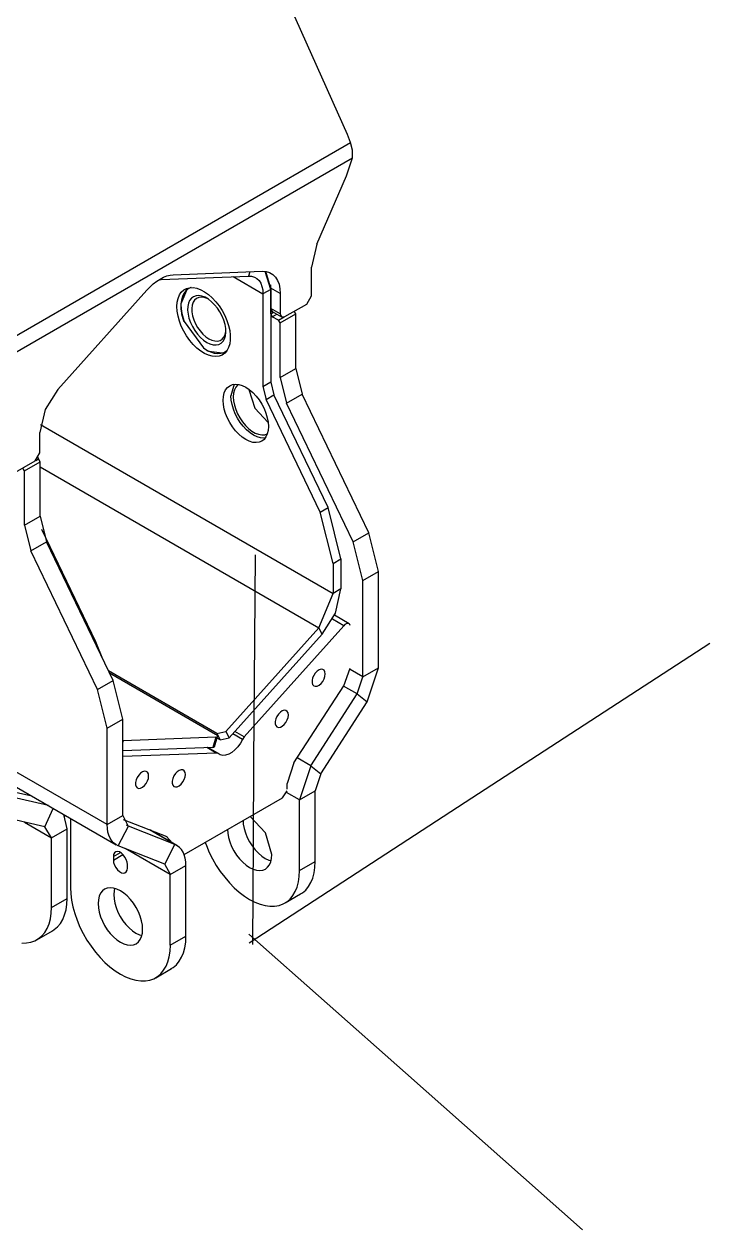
# Model space of a CAD drawing. Extents: x 0 to 258, y 0 to 184.
# Drawn here: x 213.73 to 229.27, y 53.06 to 80.35 of the extents above; entities that cross this region are included whole.
import ezdxf

# ---------------------------------------------------------------- set-up
doc = ezdxf.new("R2010")
doc.units = 0

msp = doc.modelspace()

# ---------------------------------------------------------------- linework, layer by layer
for p, q in [((221.059752, 77.846502), (217.413799, 85.967612)), ((221.128306, 77.670152), (221.059885, 77.846438)), ((210.960619, 71.800251), (221.128544, 77.670025)), ((221.171115, 77.493559), (221.128385, 77.670152)), ((211.209327, 71.574033), (221.168231, 77.323686)), ((221.033744, 76.916953), (221.168469, 77.323757)), ((221.168469, 77.323757), (221.171115, 77.493559)), ((220.361253, 75.370799), (221.033294, 76.917022)), ((220.361068, 75.370685), (220.241185, 74.84666)), ((220.242191, 74.196844), (220.242191, 74.84666)), ((216.658758, 74.470767), (216.734826, 74.529181)), ((216.734826, 74.529181), (216.811793, 74.578473)), ((216.786737, 74.564085), (216.839653, 74.569377)), ((216.811793, 74.578473), (216.888787, 74.61806)), ((216.839653, 74.569377), (218.816088, 74.646106)), ((216.847591, 74.598481), (216.839653, 74.569377)), ((216.888787, 74.61806), (216.964854, 74.647471)), ((216.964854, 74.647471), (217.039096, 74.666362)), ((217.039096, 74.666362), (217.110639, 74.674485)), ((217.109528, 74.674416), (219.125651, 74.752733)), ((218.466839, 74.632612), (219.141526, 74.242617)), ((218.81503, 74.646143), (218.885092, 74.641618)), ((218.845193, 74.741885), (218.816088, 74.646106)), ((218.885092, 74.641618), (218.948936, 74.622542)), ((218.948936, 74.622542), (219.005292, 74.589281)), ((219.005292, 74.589281), (219.053049, 74.542506)), ((219.053049, 74.542506), (219.091202, 74.483152)), ((219.125836, 74.752733), (219.213413, 74.747097)), ((219.318399, 74.34473), (219.192061, 74.750232)), ((219.321945, 74.370879), (219.209523, 74.747753)), ((219.213413, 74.747097), (219.293237, 74.723258)), ((219.293237, 74.723258), (219.363669, 74.681679)), ((219.363669, 74.681679), (219.423359, 74.623209)), ((219.423359, 74.623209), (219.471064, 74.54902)), ((219.471064, 74.54902), (219.50583, 74.460601)), ((214.498094, 72.080974), (216.514216, 74.3294)), ((216.512973, 74.329458), (216.584516, 74.403928)), ((216.584516, 74.403928), (216.658758, 74.470767)), ((217.249863, 74.217225), (217.293122, 74.281256)), ((217.433378, 74.37259), (217.285476, 74.013591)), ((217.293122, 74.281256), (217.34715, 74.330853)), ((217.350034, 74.252438), (217.316723, 74.181157)), ((217.34715, 74.330853), (217.410782, 74.364957)), ((217.394405, 74.310768), (217.350034, 74.252438)), ((217.448882, 74.354906), (217.394405, 74.310768)), ((217.410782, 74.364957), (217.48267, 74.382843)), ((217.512303, 74.383912), (217.448882, 74.354906)), ((217.48267, 74.382843), (217.561277, 74.384166)), ((217.517859, 74.385499), (217.512303, 74.383912)), ((217.561277, 74.384166), (217.644938, 74.36882)), ((217.644938, 74.36882), (217.731854, 74.337176)), ((217.731854, 74.337176), (217.820198, 74.289906)), ((217.820198, 74.289906), (217.908066, 74.228014)), ((217.908066, 74.228014), (217.993579, 74.152825)), ((219.091202, 74.483152), (219.119036, 74.412418)), ((219.119036, 74.412418), (219.135969, 74.331718)), ((219.135969, 74.331718), (219.14179, 74.242675)), ((219.318796, 74.344746), (219.141526, 74.242617)), ((219.141526, 74.242617), (219.141526, 72.146061)), ((219.318796, 73.787799), (219.318796, 74.450579)), ((219.318796, 74.344746), (219.318796, 72.24819)), ((219.533108, 74.248438), (219.321442, 74.370939)), ((219.321442, 74.370939), (219.321442, 73.911359)), ((219.50583, 74.460601), (219.526997, 74.359726)), ((219.526997, 74.359726), (219.53414, 74.248422)), ((219.533108, 74.248438), (219.533108, 73.788857)), ((217.198931, 73.848026), (217.192581, 73.953547)), ((217.192607, 73.95352), (217.198957, 74.05159)), ((217.198957, 74.05159), (217.218272, 74.14012)), ((217.218272, 74.14012), (217.249863, 74.217225)), ((217.278702, 74.003293), (217.278702, 73.993398)), ((217.278702, 73.993398), (217.284259, 73.894867)), ((217.295027, 74.098448), (217.285767, 74.006074)), ((217.285767, 74.006074), (217.288942, 73.905998)), ((217.316723, 74.181157), (217.295027, 74.098448)), ((217.438934, 73.956325), (217.435759, 73.873375)), ((217.454544, 74.030313), (217.438934, 73.956325)), ((217.481929, 74.093209), (217.454544, 74.030313)), ((217.520452, 74.143202), (217.481929, 74.093209)), ((217.569003, 74.17886), (217.520452, 74.143202)), ((217.539661, 73.9884), (217.5304, 73.914579)), ((217.561092, 74.052051), (217.539661, 73.9884)), ((217.593874, 74.103486), (217.561092, 74.052051)), ((217.626153, 74.199154), (217.569003, 74.17886)), ((217.637027, 74.141049), (217.593874, 74.103486)), ((217.690288, 74.203493), (217.626153, 74.199154)), ((217.68915, 74.163538), (217.637027, 74.141049)), ((217.748549, 74.170232), (217.68915, 74.163538)), ((217.759556, 74.191772), (217.690288, 74.203493)), ((217.813345, 74.160892), (217.748549, 74.170232)), ((217.831946, 74.164305), (217.759556, 74.191772)), ((217.881423, 74.135863), (217.813345, 74.160892)), ((217.90542, 74.121895), (217.831946, 74.164305)), ((217.893064, 74.130095), (217.881423, 74.135863)), ((217.97781, 74.065759), (217.90542, 74.121895)), ((218.047078, 73.99751), (217.97781, 74.065759)), ((217.993579, 74.152825), (218.074912, 74.065939)), ((218.111213, 73.919114), (218.047078, 73.99751)), ((218.074912, 74.065939), (218.150371, 73.969205)), ((218.150371, 73.969205), (218.218316, 73.864689)), ((219.638942, 73.727474), (220.136358, 74.013223)), ((220.135088, 74.013258), (220.241159, 74.196966)), ((217.218245, 73.737303), (217.198931, 73.848026)), ((217.249836, 73.623739), (217.218245, 73.737303)), ((217.284259, 73.894867), (217.297223, 73.815413)), ((217.288942, 73.905998), (217.304552, 73.800361)), ((217.296509, 73.815416), (217.300213, 73.791947)), ((217.300213, 73.791947), (217.327836, 73.686566)), ((217.304552, 73.800361), (217.332042, 73.691408)), ((217.327836, 73.686566), (217.351648, 73.620317)), ((217.332042, 73.691408), (217.356913, 73.617431)), ((217.435759, 73.873375), (217.445019, 73.783851)), ((217.445019, 73.783851), (217.466451, 73.690324)), ((217.466451, 73.690324), (217.499523, 73.595486)), ((217.5304, 73.914579), (217.533575, 73.832958)), ((217.533575, 73.832958), (217.548921, 73.746164)), ((217.548921, 73.746164), (217.57612, 73.656983)), ((218.168363, 73.832828), (218.111213, 73.919114)), ((218.216887, 73.741131), (218.168363, 73.832828)), ((218.255411, 73.646662), (218.216887, 73.741131)), ((218.218316, 73.864689), (218.277292, 73.754617)), ((218.277292, 73.754617), (218.326054, 73.641333)), ((219.318373, 73.787687), (219.353721, 73.72645)), ((219.318796, 73.787799), (219.382296, 73.825105)), ((219.533108, 73.788857), (219.321442, 73.911359)), ((219.321918, 73.911234), (219.35298, 73.842562)), ((219.353192, 73.842567), (219.564858, 73.720065)), ((219.353192, 73.726415), (219.453734, 73.784359)), ((219.496067, 73.644924), (219.353192, 73.726415)), ((219.496067, 73.644924), (219.625712, 73.720859)), ((219.530463, 73.58354), (219.885004, 73.787534)), ((219.534061, 73.788762), (219.565959, 73.721563)), ((219.565959, 73.721563), (219.640106, 73.727513)), ((219.884051, 73.787664), (219.849523, 73.848409)), ((219.885004, 72.557223), (219.885004, 73.787534)), ((217.293096, 73.509754), (217.249836, 73.623739)), ((217.347097, 73.397777), (217.293096, 73.509754)), ((217.356834, 73.617317), (217.792364, 73.021048)), ((217.499523, 73.595486), (217.543206, 73.502067)), ((217.543206, 73.502067), (217.596229, 73.412755)), ((217.57612, 73.656983), (217.614247, 73.568287)), ((217.596229, 73.412755), (217.657109, 73.330115)), ((217.614247, 73.568287), (217.662057, 73.48292)), ((217.662057, 73.48292), (217.718043, 73.403629)), ((218.282795, 73.55214), (218.255411, 73.646662)), ((218.298141, 73.460284), (218.282795, 73.55214)), ((218.301316, 73.373734), (218.298141, 73.460284)), ((218.298326, 73.391302), (218.301236, 73.423118)), ((218.326054, 73.641333), (218.363572, 73.527256)), ((218.363572, 73.527256), (218.388972, 73.414811)), ((218.388972, 73.414811), (218.401937, 73.3064)), ((219.530489, 73.583562), (219.495141, 73.644802)), ((219.530463, 72.352965), (219.530463, 73.58354)), ((217.410729, 73.290195), (217.347097, 73.397777)), ((217.482617, 73.189301), (217.410729, 73.290195)), ((217.561224, 73.097245), (217.482617, 73.189301)), ((217.657109, 73.330115), (217.724049, 73.256529)), ((217.718043, 73.403629), (217.780378, 73.332962)), ((217.724049, 73.256529), (217.795116, 73.194111)), ((217.780378, 73.332962), (217.847106, 73.273193)), ((217.795116, 73.194111), (217.868326, 73.144658)), ((217.847106, 73.273193), (217.916004, 73.226237)), ((217.868749, 73.144661), (217.941933, 73.109596)), ((217.915845, 73.226258), (217.984769, 73.19363)), ((217.984769, 73.19363), (218.051497, 73.176379)), ((218.051497, 73.176379), (218.113832, 73.175056)), ((218.113832, 73.175056), (218.169818, 73.189688)), ((218.169818, 73.189688), (218.217655, 73.219837)), ((218.193869, 73.126664), (218.237551, 73.169645)), ((218.217655, 73.219837), (218.255781, 73.264514)), ((218.237551, 73.169645), (218.270624, 73.226293)), ((218.255781, 73.264514), (218.28298, 73.322289)), ((218.270624, 73.226293), (218.292055, 73.294981)), ((218.28298, 73.322289), (218.298326, 73.391302)), ((218.292055, 73.294981), (218.301316, 73.373734)), ((218.40191, 73.204332), (218.388946, 73.110781)), ((218.401937, 73.3064), (218.40191, 73.204332)), ((217.644885, 73.015991), (217.561224, 73.097245)), ((217.731801, 72.947266), (217.644885, 73.015991)), ((217.820145, 72.89254), (217.731801, 72.947266)), ((217.792152, 73.021037), (217.868881, 72.971031)), ((217.907987, 72.852977), (217.820145, 72.89254)), ((217.868723, 72.971153), (217.95368, 72.92929)), ((217.874173, 72.959654), (217.900631, 72.945631)), ((217.912987, 72.946282), (218.281287, 72.903769)), ((217.941933, 73.109596), (218.013026, 73.089937)), ((217.95368, 72.92929), (218.036812, 72.902681)), ((218.013026, 73.089937), (218.079966, 73.086233)), ((218.036812, 72.902681), (218.116346, 72.891886)), ((218.079966, 73.086233), (218.14082, 73.098589)), ((218.116346, 72.891886), (218.190614, 72.897151)), ((218.14082, 73.098589), (218.193869, 73.126664)), ((218.190614, 72.897151), (218.25803, 72.918344)), ((218.277265, 72.900019), (218.218263, 72.858057)), ((218.25803, 72.918344), (218.317138, 72.955013)), ((218.326028, 72.956987), (218.277265, 72.900019)), ((218.317138, 72.955013), (218.334865, 72.970518)), ((218.363546, 73.027742), (218.326028, 72.956987)), ((218.388946, 73.110781), (218.363546, 73.027742)), ((217.993526, 72.829429), (217.907987, 72.852977)), ((218.074859, 72.822391), (217.993526, 72.829429)), ((218.150318, 72.831995), (218.074859, 72.822391)), ((218.218263, 72.858057), (218.150318, 72.831995)), ((219.530436, 72.353071), (219.676539, 71.771642)), ((219.530463, 72.352965), (219.885004, 72.557223)), ((219.883998, 72.557173), (220.030101, 71.975744)), ((214.497671, 72.080942), (214.207878, 71.628927)), ((218.265068, 72.001588), (218.295865, 72.069634)), ((218.295865, 72.069634), (218.337908, 72.124572)), ((218.337908, 72.124572), (218.390163, 72.165042)), ((218.390163, 72.165042), (218.451334, 72.190045)), ((218.489434, 72.197126), (218.4167, 71.935194)), ((218.451334, 72.190045), (218.519914, 72.198988)), ((218.494673, 72.067623), (218.476152, 71.993407)), ((218.525179, 72.130292), (218.494673, 72.067623)), ((218.519914, 72.198988), (218.594236, 72.191633)), ((218.566693, 72.179703), (218.525179, 72.130292)), ((218.583626, 72.19362), (218.566693, 72.179703)), ((218.594236, 72.191633), (218.672473, 72.168164)), ((218.672473, 72.168164), (218.752668, 72.129152)), ((218.752668, 72.129152), (218.832863, 72.075563)), ((218.824079, 72.08209), (218.956471, 71.657386)), ((218.832863, 72.075563), (218.911074, 72.008716)), ((219.141526, 72.146061), (219.318796, 72.24819)), ((219.141526, 72.146077), (219.214577, 71.855364)), ((219.318293, 72.248129), (219.391345, 71.957416)), ((218.239933, 71.833141), (218.246283, 71.922105)), ((218.246309, 71.736894), (218.239959, 71.833141)), ((218.246283, 71.922105), (218.265068, 72.001588)), ((218.422998, 71.838941), (218.416648, 71.935191)), ((218.441783, 71.737772), (218.422998, 71.838941)), ((218.476152, 71.993407), (218.469802, 71.909669)), ((218.469802, 71.909669), (218.476152, 71.818695)), ((218.476152, 71.818695), (218.494938, 71.722961)), ((218.911074, 72.008716), (218.985395, 71.930259)), ((218.985395, 71.930259), (219.053975, 71.842121)), ((219.053975, 71.842121), (219.115147, 71.746477)), ((219.215609, 71.855284), (219.390234, 71.957413)), ((220.440628, 69.303117), (219.215609, 71.855284)), ((220.617899, 69.405246), (219.390234, 71.957413)), ((219.675983, 71.771676), (220.030524, 71.97567)), ((221.184106, 68.630547), (219.675983, 71.771676)), ((221.538648, 68.83454), (220.030524, 71.97567)), ((214.207878, 71.628927), (214.089366, 71.105236)), ((218.265094, 71.635725), (218.246309, 71.736894)), ((218.295865, 71.532131), (218.265094, 71.635725)), ((218.337908, 71.42866), (218.295865, 71.532131)), ((218.47258, 71.63418), (218.441783, 71.737772)), ((218.514596, 71.53071), (218.47258, 71.63418)), ((218.494938, 71.722961), (218.525418, 71.625084)), ((218.566851, 71.429912), (218.514596, 71.53071)), ((218.525418, 71.625084), (218.566931, 71.527731)), ((218.566931, 71.527731), (218.618339, 71.433558)), ((218.956471, 71.657386), (219.259609, 71.331796)), ((219.115147, 71.746477), (219.167402, 71.645679)), ((219.167402, 71.645679), (219.209418, 71.542209)), ((219.209418, 71.542209), (219.240215, 71.438614)), ((214.106511, 71.28987), (220.731669, 67.464)), ((218.390136, 71.327862), (218.337908, 71.42866)), ((218.451308, 71.232218), (218.390136, 71.327862)), ((218.519888, 71.14408), (218.451308, 71.232218)), ((218.627996, 71.334265), (218.566851, 71.429912)), ((218.618339, 71.433558), (218.678241, 71.345134)), ((218.696603, 71.24613), (218.627996, 71.334265)), ((218.678241, 71.345134), (218.744995, 71.26487)), ((218.770924, 71.167673), (218.696603, 71.24613)), ((218.744995, 71.26487), (218.816803, 71.194957)), ((219.240215, 71.438614), (219.259, 71.337445)), ((219.259, 71.337445), (219.26535, 71.241198)), ((219.26535, 71.241198), (219.259, 71.152237)), ((214.090636, 70.645611), (214.090636, 71.105192)), ((218.594209, 71.065623), (218.519888, 71.14408)), ((218.672446, 70.998779), (218.594209, 71.065623)), ((218.752641, 70.945188), (218.672446, 70.998779)), ((218.849135, 71.100826), (218.770924, 71.167673)), ((218.816803, 71.194957), (218.89168, 71.137299)), ((218.92933, 71.047237), (218.849135, 71.100826)), ((218.89168, 71.137299), (218.967589, 71.093473)), ((219.009525, 71.008224), (218.92933, 71.047237)), ((218.967589, 71.093473), (219.042466, 71.064671)), ((219.087762, 70.984756), (219.009525, 71.008224)), ((219.042466, 71.064671), (219.114247, 71.05168)), ((219.162084, 70.977401), (219.087762, 70.984756)), ((219.114247, 71.05168), (219.181028, 71.054855)), ((219.167375, 70.94977), (219.115147, 70.909297)), ((219.192511, 70.979253), (219.162084, 70.977401)), ((219.209418, 71.004706), (219.167375, 70.94977)), ((219.181028, 71.054855), (219.240876, 71.07409)), ((219.240215, 71.072754), (219.209418, 71.004706)), ((219.259, 71.152237), (219.240215, 71.072754)), ((218.832837, 70.906175), (218.752641, 70.945188)), ((218.911047, 70.882706), (218.832837, 70.906175)), ((218.985369, 70.875351), (218.911047, 70.882706)), ((219.053975, 70.884294), (218.985369, 70.875351)), ((219.115147, 70.909297), (219.053975, 70.884294)), ((213.487387, 70.176241), (213.982157, 70.46199)), ((213.738741, 70.24027), (214.093282, 70.444528)), ((213.983268, 70.461884), (214.08934, 70.645595)), ((213.995386, 70.470457), (214.05624, 70.505646)), ((214.05624, 70.505646), (214.040365, 70.515171)), ((214.05624, 70.505646), (214.05624, 70.539778)), ((214.092885, 70.444491), (214.057537, 70.505731)), ((214.093282, 69.213952), (214.093282, 70.444528)), ((213.739323, 70.240391), (213.704821, 70.301134)), ((213.738741, 69.009959), (213.738741, 70.24027)), ((214.093282, 70.328111), (220.406232, 66.68348)), ((220.440628, 69.303117), (220.617899, 69.405246)), ((220.909152, 68.242406), (220.616946, 69.405262)), ((213.738741, 69.009959), (214.093282, 69.213952)), ((214.092832, 69.214), (214.238935, 68.632571)), ((220.732384, 68.140356), (220.440178, 69.303212)), ((213.73927, 69.009898), (213.885373, 68.428471)), ((215.355343, 66.368362), (214.135615, 68.909946)), ((221.184106, 68.630547), (221.538648, 68.83454)), ((221.757669, 67.962509), (221.538515, 68.834649)), ((213.884261, 68.428405), (214.238803, 68.632663)), ((215.746926, 65.491534), (214.238803, 68.632663)), ((221.404107, 67.758407), (221.184979, 68.630547)), ((215.39503, 65.287276), (213.884261, 68.428405)), ((220.731669, 68.140274), (220.90894, 68.242403)), ((220.90894, 68.242403), (220.90894, 67.566129)), ((220.731669, 68.140274), (220.731669, 67.464)), ((221.40371, 67.758481), (221.758251, 67.962475)), ((221.758251, 65.778342), (221.758251, 67.962475)), ((221.40371, 65.574084), (221.40371, 67.758481)), ((220.405703, 66.683462), (220.732357, 67.464027)), ((220.90894, 67.566129), (220.731669, 67.464)), ((220.784683, 67.016199), (220.909125, 67.566076)), ((220.480395, 66.541585), (220.784683, 67.016199)), ((220.975086, 66.732957), (220.71844, 66.880859)), ((221.094148, 66.777672), (220.763419, 66.96923)), ((220.406232, 66.68348), (218.302797, 64.336629)), ((220.975086, 66.732957), (218.718193, 64.216509)), ((220.480316, 66.541664), (220.406232, 66.68348)), ((220.998951, 66.756905), (220.973816, 66.732934)), ((221.025436, 66.77405), (220.998951, 66.756905)), ((221.05163, 66.783284), (221.025436, 66.77405)), ((221.075707, 66.784078), (221.05163, 66.783284)), ((221.09608, 66.776299), (221.075707, 66.784078)), ((221.11169, 66.760477), (221.09608, 66.776299)), ((221.121215, 66.73849), (221.11169, 66.760477)), ((215.355343, 66.368362), (215.33153, 66.354868)), ((215.514251, 65.976872), (215.35611, 66.368243)), ((220.480316, 66.541664), (218.376881, 64.194813)), ((220.973154, 65.372488), (221.121188, 65.769994)), ((221.40371, 65.574084), (221.758251, 65.778342)), ((221.504966, 65.007014), (221.757564, 65.778318)), ((218.099069, 64.290592), (215.643738, 65.709286)), ((218.067319, 64.272336), (215.667551, 65.658486)), ((220.253859, 65.494738), (220.253832, 65.443017)), ((220.267088, 65.551782), (220.253859, 65.494738)), ((220.292223, 65.60908), (220.267088, 65.551782)), ((220.327254, 65.661544), (220.292223, 65.60908)), ((220.368953, 65.70451), (220.327254, 65.661544)), ((220.413614, 65.734159), (220.368953, 65.70451)), ((220.45727, 65.747865), (220.413614, 65.734159)), ((220.496058, 65.744399), (220.45727, 65.747865)), ((220.496032, 65.473074), (220.526485, 65.528576)), ((220.526538, 65.724079), (220.496058, 65.744399)), ((220.526485, 65.528576), (220.5458, 65.586392)), ((220.545853, 65.688699), (220.526538, 65.724079)), ((220.5458, 65.586392), (220.552414, 65.641391)), ((220.552467, 65.64141), (220.545853, 65.688699)), ((221.40371, 65.574084), (221.117961, 65.739713)), ((221.277716, 65.188563), (221.404028, 65.574216)), ((215.612941, 64.415234), (215.393787, 65.287376)), ((215.39503, 65.287276), (215.746926, 65.491534)), ((215.966503, 64.619336), (215.747349, 65.491478)), ((219.845316, 63.627018), (220.97244, 65.372472)), ((220.253832, 65.443017), (220.267062, 65.401216)), ((220.267062, 65.401216), (220.292197, 65.373048)), ((220.292197, 65.373048), (220.327201, 65.36101)), ((220.327201, 65.36101), (220.3689, 65.366196)), ((220.3689, 65.366196), (220.413561, 65.388103)), ((220.413561, 65.388103), (220.457244, 65.424822)), ((220.457244, 65.424822), (220.496032, 65.473074)), ((221.27671, 65.188586), (220.969794, 65.366651)), ((220.226316, 63.560872), (221.27671, 65.188586)), ((220.451211, 63.379368), (221.504252, 65.007083)), ((221.27671, 65.188586), (221.504252, 65.007083)), ((219.459131, 64.679534), (219.433996, 64.622236)), ((219.494135, 64.731998), (219.459131, 64.679534)), ((219.535834, 64.774964), (219.494135, 64.731998)), ((219.580495, 64.804613), (219.535834, 64.774964)), ((219.624178, 64.818318), (219.580495, 64.804613)), ((219.662966, 64.814852), (219.624178, 64.818318)), ((219.693419, 64.794532), (219.662966, 64.814852)), ((219.712734, 64.759155), (219.693419, 64.794532)), ((219.719348, 64.711863), (219.712734, 64.759155)), ((219.71276, 64.656846), (219.719375, 64.711842)), ((215.611988, 64.41521), (215.96653, 64.619204)), ((215.611988, 62.231078), (215.611988, 64.41521)), ((215.96653, 62.435071), (215.96653, 64.619204)), ((219.433996, 64.622236), (219.420766, 64.565192)), ((219.420766, 64.565192), (219.420766, 64.513471)), ((219.420766, 64.513471), (219.433996, 64.47167)), ((219.433996, 64.47167), (219.459131, 64.443502)), ((219.459131, 64.443502), (219.494162, 64.431464)), ((219.494162, 64.431464), (219.53586, 64.43665)), ((219.53586, 64.43665), (219.580522, 64.458557)), ((219.580522, 64.458557), (219.624178, 64.495276)), ((219.624178, 64.495276), (219.662966, 64.543528)), ((219.662966, 64.543528), (219.693446, 64.599029)), ((219.693446, 64.599029), (219.71276, 64.656846)), ((215.974467, 64.125492), (215.96653, 64.130519)), ((218.077902, 64.207248), (215.974467, 64.125492)), ((218.077902, 64.207248), (218.003819, 63.979178)), ((218.04086, 63.99373), (218.114944, 64.2218)), ((218.0883, 64.260128), (218.069515, 64.27214)), ((218.078246, 64.207264), (218.094915, 64.209116)), ((218.102587, 64.248433), (218.0883, 64.260128)), ((218.094915, 64.209116), (218.106821, 64.213296)), ((218.099069, 64.290592), (218.175798, 64.148775)), ((218.100021, 64.290547), (218.302215, 64.336566)), ((218.112112, 64.237506), (218.102587, 64.248433)), ((218.175798, 64.148775), (218.10436, 64.189521)), ((218.106821, 64.213296), (218.1137, 64.219594)), ((218.116346, 64.227769), (218.112112, 64.237506)), ((218.1137, 64.219594), (218.116346, 64.227769)), ((218.174739, 64.148672), (218.376934, 64.194691)), ((218.302797, 64.336629), (218.376881, 64.194813)), ((218.681151, 64.159094), (218.458901, 64.286623)), ((218.718193, 64.216509), (218.506526, 64.33901)), ((218.679961, 64.159195), (218.630748, 64.071964)), ((218.718431, 64.216553), (218.679961, 64.159195)), ((215.974467, 64.125492), (215.96653, 64.125492)), ((215.974467, 64.125492), (215.96653, 64.100092)), ((218.003819, 63.979178), (215.96653, 63.900067)), ((218.085839, 63.851649), (217.874173, 63.97415)), ((218.117589, 63.844769), (217.890048, 63.97468)), ((218.003528, 63.979133), (218.020196, 63.980985)), ((218.020196, 63.980985), (218.032103, 63.985165)), ((218.032103, 63.985165), (218.038982, 63.991462)), ((218.038982, 63.991462), (218.038982, 63.993579)), ((218.437761, 63.865992), (218.366932, 63.825103)), ((218.507188, 63.922361), (218.437761, 63.865992)), ((218.572381, 63.991949), (218.507188, 63.922361)), ((218.630748, 64.071964), (218.572381, 63.991949)), ((218.085839, 63.851649), (215.96653, 63.769363)), ((218.12476, 63.838679), (218.086289, 63.851643)), ((218.173972, 63.808275), (218.12476, 63.838689)), ((218.232339, 63.795655), (218.173972, 63.808275)), ((218.297532, 63.801343), (218.232339, 63.795655)), ((218.366932, 63.825103), (218.297532, 63.801343)), ((219.844337, 63.627134), (219.692758, 63.164352)), ((220.226316, 63.560872), (219.916754, 63.738936)), ((215.611988, 62.231078), (213.349804, 63.537324)), ((216.32758, 63.352582), (216.292549, 63.30012)), ((216.369278, 63.395547), (216.32758, 63.352582)), ((216.413939, 63.425196), (216.369278, 63.395547)), ((216.457596, 63.438902), (216.413939, 63.425196)), ((216.496383, 63.435436), (216.457596, 63.438902)), ((216.526863, 63.415116), (216.496383, 63.435436)), ((216.546178, 63.379736), (216.526863, 63.415116)), ((216.546152, 63.277406), (216.552766, 63.332402)), ((216.552793, 63.332447), (216.546178, 63.379736)), ((217.125641, 63.332463), (217.100506, 63.275165)), ((217.160672, 63.384927), (217.125641, 63.332463)), ((217.20237, 63.427892), (217.160672, 63.384927)), ((217.247032, 63.457542), (217.20237, 63.427892)), ((217.290688, 63.471247), (217.247032, 63.457542)), ((217.329476, 63.467781), (217.290688, 63.471247)), ((217.359956, 63.447461), (217.329476, 63.467781)), ((217.359929, 63.251958), (217.379244, 63.309775)), ((217.37927, 63.412084), (217.359956, 63.447461)), ((217.379244, 63.309775), (217.385859, 63.364771)), ((217.385885, 63.364792), (217.37927, 63.412084)), ((220.224993, 63.560893), (219.972369, 62.789589)), ((220.226316, 63.560872), (220.451211, 63.379368)), ((220.452243, 63.379344), (220.325931, 62.993691)), ((212.966158, 63.096), (213.905428, 62.879306)), ((213.556178, 63.079595), (215.821009, 61.773349)), ((216.267413, 63.242819), (216.254184, 63.185775)), ((216.254184, 63.185775), (216.254184, 63.134054)), ((216.254184, 63.134054), (216.267413, 63.092253)), ((216.292549, 63.30012), (216.267413, 63.242819)), ((216.267413, 63.092253), (216.292549, 63.064086)), ((216.292549, 63.064086), (216.327553, 63.052047)), ((216.327553, 63.052047), (216.369251, 63.057206)), ((216.369251, 63.057206), (216.413913, 63.079114)), ((216.413913, 63.079114), (216.457596, 63.115833)), ((216.457596, 63.115833), (216.496383, 63.164085)), ((216.496383, 63.164085), (216.526837, 63.219586)), ((216.526837, 63.219586), (216.546152, 63.277406)), ((217.100506, 63.275165), (217.087277, 63.21812)), ((217.087277, 63.21812), (217.087277, 63.1664)), ((217.087277, 63.1664), (217.100506, 63.124598)), ((217.100506, 63.124598), (217.125641, 63.096431)), ((217.125641, 63.096431), (217.160646, 63.084392)), ((217.160646, 63.084392), (217.202344, 63.089552)), ((217.202344, 63.089552), (217.247005, 63.111486)), ((217.247005, 63.111486), (217.290688, 63.148204)), ((217.290688, 63.148204), (217.329476, 63.196456)), ((217.329476, 63.196456), (217.359929, 63.251958)), ((219.691858, 63.0325), (219.691858, 63.164262)), ((214.283782, 62.660231), (213.109033, 62.931693)), ((217.35559, 61.553745), (219.586025, 62.840941)), ((219.586686, 62.840986), (219.690641, 62.999194)), ((219.972316, 62.789612), (219.678629, 62.958416)), ((219.972316, 62.789612), (220.326857, 62.993606)), ((219.972316, 61.189944), (219.972316, 62.789612)), ((220.326857, 61.393937), (220.326857, 62.993606)), ((214.201761, 62.180807), (214.389615, 62.599113)), ((214.201761, 62.180807), (212.90795, 62.480315)), ((213.738741, 62.287963), (214.352573, 61.933422)), ((214.705844, 62.137601), (214.631311, 62.45949)), ((214.648906, 62.425546), (214.670073, 62.437452)), ((214.781198, 62.37263), (214.781198, 60.806034)), ((215.611988, 62.231078), (215.96653, 62.435071)), ((215.61728, 62.144578), (215.613047, 62.231043)), ((215.966397, 62.435145), (216.092683, 62.195309)), ((215.974467, 62.347759), (216.961362, 61.962261)), ((216.093529, 62.195359), (216.04855, 62.220494)), ((218.690835, 62.323819), (218.69692, 62.243458)), ((218.69692, 62.243458), (218.715441, 62.144035)), ((219.203492, 62.04424), (218.853236, 62.41758)), ((214.352282, 61.933499), (214.201523, 62.180892)), ((214.352573, 61.933422), (214.707114, 62.13768)), ((214.704469, 60.561559), (214.707114, 62.13768)), ((215.629715, 62.063994), (215.61728, 62.144578)), ((215.650353, 61.990246), (215.629715, 62.063994)), ((215.679087, 61.924214), (215.650353, 61.990246)), ((215.865988, 61.751389), (216.093529, 62.195359)), ((217.14657, 61.783139), (216.093529, 62.195359)), ((217.14657, 61.783139), (216.569779, 62.114926)), ((217.191549, 61.761178), (216.593591, 62.105665)), ((216.659737, 62.080265), (216.665029, 62.06492)), ((217.088917, 61.819969), (216.960277, 61.962214)), ((218.337273, 62.119717), (218.343358, 62.039356)), ((218.343358, 62.039356), (218.361879, 61.939933)), ((218.715441, 62.144035), (218.745683, 62.042226)), ((218.745683, 62.042226), (218.786984, 61.940539)), ((219.344752, 61.552195), (219.203492, 62.04424)), ((214.352573, 60.357565), (214.352573, 61.933422)), ((215.715414, 61.866681), (215.679087, 61.924214)), ((215.758938, 61.818331), (215.715414, 61.866681)), ((215.809129, 61.779741), (215.758938, 61.818331)), ((215.865406, 61.75137), (215.809129, 61.779741)), ((216.919028, 61.339168), (215.865988, 61.751389)), ((217.043382, 61.099192), (216.019446, 61.691328)), ((216.919028, 61.339168), (217.14657, 61.783139)), ((217.201524, 61.754656), (217.145247, 61.78303)), ((217.251715, 61.716067), (217.201524, 61.754656)), ((217.295239, 61.667717), (217.251715, 61.716067)), ((217.833851, 61.829105), (217.861103, 61.755537)), ((217.861103, 61.755537), (217.925608, 61.603614)), ((218.361879, 61.939933), (218.392121, 61.838124)), ((218.392121, 61.838124), (218.433449, 61.736437)), ((218.433449, 61.736437), (218.484778, 61.637377)), ((218.786984, 61.940539), (218.83834, 61.841479)), ((218.83834, 61.841479), (218.898453, 61.747483)), ((218.898453, 61.747483), (218.965842, 61.660867)), ((215.753831, 61.428542), (215.760181, 61.373064)), ((215.760419, 61.55824), (215.754069, 61.510203)), ((215.754863, 61.510089), (215.913613, 61.602164)), ((215.754863, 61.428597), (215.971821, 61.554539)), ((215.754863, 61.510089), (215.754863, 61.428597)), ((215.779205, 61.594946), (215.760419, 61.55824)), ((215.808865, 61.61733), (215.779205, 61.594946)), ((215.846965, 61.6236), (215.808865, 61.61733)), ((215.890409, 61.613255), (215.846965, 61.6236)), ((215.935679, 61.587114), (215.890409, 61.613255)), ((215.97915, 61.547297), (215.935679, 61.587114)), ((216.017224, 61.497032), (215.97915, 61.547297)), ((216.046883, 61.44039), (216.017224, 61.497032)), ((216.065669, 61.381965), (216.046883, 61.44039)), ((217.331593, 61.610186), (217.295239, 61.667717)), ((217.3603, 61.544154), (217.331593, 61.610186)), ((217.381202, 61.470407), (217.3603, 61.544154)), ((217.393637, 61.38982), (217.381202, 61.470407)), ((217.925608, 61.603614), (218.000141, 61.454315)), ((218.000141, 61.454315), (218.083855, 61.309276)), ((218.484778, 61.637377), (218.544891, 61.543381)), ((218.544891, 61.543381), (218.612307, 61.456765)), ((218.612307, 61.456765), (218.685332, 61.37966)), ((218.965842, 61.660867), (219.038894, 61.583762)), ((219.038894, 61.583762), (219.115755, 61.518069)), ((219.115755, 61.518069), (219.194574, 61.465404)), ((219.194574, 61.465404), (219.273394, 61.427063)), ((219.273394, 61.427063), (219.327104, 61.409389)), ((219.320198, 61.386669), (219.338719, 61.464782)), ((219.338719, 61.464782), (219.345069, 61.552208)), ((215.760181, 61.373064), (215.778967, 61.314636)), ((215.778967, 61.314636), (215.808626, 61.257997)), ((215.808626, 61.257997), (215.846726, 61.207731)), ((215.846726, 61.207731), (215.890171, 61.167914)), ((215.890171, 61.167914), (215.935468, 61.141774)), ((215.935468, 61.141774), (215.978912, 61.131428)), ((215.978912, 61.131428), (216.017012, 61.137699)), ((216.017012, 61.137699), (216.046672, 61.160109)), ((216.046672, 61.160109), (216.065457, 61.196812)), ((216.065457, 61.196812), (216.071807, 61.24485)), ((216.072019, 61.326484), (216.065669, 61.381965)), ((216.072363, 61.244712), (216.072363, 61.326468)), ((217.044308, 61.099255), (216.918049, 61.339092)), ((217.043382, 61.099192), (217.397924, 61.30345)), ((217.397871, 61.303354), (217.393637, 61.38982)), ((217.397924, 59.703516), (217.397924, 61.30345)), ((218.083855, 61.309276), (218.175877, 61.170084)), ((218.175877, 61.170084), (218.275201, 61.038266)), ((218.685332, 61.37966), (218.762193, 61.313967)), ((218.762193, 61.313967), (218.841012, 61.261302)), ((218.841012, 61.261302), (218.919831, 61.222961)), ((218.919831, 61.222961), (218.996719, 61.199889)), ((218.996719, 61.199889), (219.069744, 61.192666)), ((219.069744, 61.192666), (219.13716, 61.20145)), ((219.13716, 61.20145), (219.197273, 61.22603)), ((219.197273, 61.22603), (219.248629, 61.265805)), ((219.248629, 61.265805), (219.28993, 61.319796)), ((219.28993, 61.319796), (219.320198, 61.386669)), ((219.966098, 61.056811), (219.972448, 61.18979)), ((219.972316, 61.189944), (220.326857, 61.393937)), ((220.270475, 61.022243), (220.301113, 61.136633)), ((220.301113, 61.136633), (220.319634, 61.261003)), ((220.319634, 61.261003), (220.32572, 61.393982)), ((217.043382, 59.499523), (217.043382, 61.099192)), ((218.275201, 61.038266), (218.380717, 60.915264)), ((218.380717, 60.915264), (218.49126, 60.80243)), ((219.916912, 60.818051), (219.947578, 60.932443)), ((219.947578, 60.932443), (219.966098, 61.056811)), ((220.174246, 60.82828), (220.228036, 60.919082)), ((220.228036, 60.919082), (220.270475, 61.022243)), ((214.781515, 60.805928), (214.787601, 60.665791)), ((214.787601, 60.665791), (214.806121, 60.520033)), ((215.433792, 60.609139), (215.415271, 60.531023)), ((215.464034, 60.676012), (215.433792, 60.609139)), ((215.505361, 60.73), (215.464034, 60.676012)), ((215.55669, 60.769775), (215.505361, 60.73)), ((215.616804, 60.794355), (215.55669, 60.769775)), ((215.684219, 60.803139), (215.616804, 60.794355)), ((215.757271, 60.795916), (215.684219, 60.803139)), ((215.834132, 60.772844), (215.757271, 60.795916)), ((215.768727, 60.735141), (215.762377, 60.647712)), ((215.762377, 60.647712), (215.768463, 60.553121)), ((215.780369, 60.790532), (215.768727, 60.735141)), ((215.912952, 60.734506), (215.834132, 60.772844)), ((215.991771, 60.681841), (215.912952, 60.734506)), ((216.068632, 60.616145), (215.991771, 60.681841)), ((216.141684, 60.539043), (216.068632, 60.616145)), ((218.49126, 60.80243), (218.605666, 60.700997)), ((218.605666, 60.700997), (218.722611, 60.612076)), ((218.722611, 60.612076), (218.84088, 60.536641)), ((219.641587, 60.457313), (219.993483, 60.661571)), ((219.756205, 60.546639), (219.82071, 60.624088)), ((219.82071, 60.624088), (219.874473, 60.71489)), ((219.874473, 60.71489), (219.916912, 60.818051)), ((219.994435, 60.661497), (220.035234, 60.687585)), ((220.035234, 60.687585), (220.109767, 60.750831)), ((220.109767, 60.750831), (220.174246, 60.82828)), ((214.345879, 60.224462), (214.351965, 60.357444)), ((214.352573, 60.357565), (214.704469, 60.561559)), ((214.681027, 60.304286), (214.699547, 60.428654)), ((214.699547, 60.428654), (214.705633, 60.561633)), ((214.806121, 60.520033), (214.83676, 60.37025)), ((214.83676, 60.37025), (214.879199, 60.218085)), ((215.415271, 60.531023), (215.408921, 60.443597)), ((215.408921, 60.443597), (215.415271, 60.349006)), ((215.415271, 60.349006), (215.433792, 60.249584)), ((215.768463, 60.553121), (215.786984, 60.453699)), ((215.786984, 60.453699), (215.817225, 60.35189)), ((215.817225, 60.35189), (215.858527, 60.250203)), ((216.209073, 60.452426), (216.141684, 60.539043)), ((216.269186, 60.358431), (216.209073, 60.452426)), ((216.320542, 60.259368), (216.269186, 60.358431)), ((218.84088, 60.536641), (218.959148, 60.475519)), ((218.959148, 60.475519), (219.076121, 60.429384)), ((219.076121, 60.429384), (219.1905, 60.398735)), ((219.1905, 60.398735), (219.301043, 60.383918)), ((219.301043, 60.383918), (219.406585, 60.384976)), ((219.406585, 60.384976), (219.505883, 60.402121)), ((219.505883, 60.402121), (219.597931, 60.435046)), ((219.597931, 60.435046), (219.681672, 60.483393)), ((219.681672, 60.483393), (219.756205, 60.546639)), ((214.29672, 59.985702), (214.327359, 60.100094)), ((214.327359, 60.100094), (214.345879, 60.224462)), ((214.554159, 59.995931), (214.607922, 60.086733)), ((214.607922, 60.086733), (214.650361, 60.189894)), ((214.650361, 60.189894), (214.681027, 60.304286)), ((214.879199, 60.218085), (214.932936, 60.065201)), ((214.932936, 60.065201), (214.997441, 59.91328)), ((215.433792, 60.249584), (215.464034, 60.147775)), ((215.464034, 60.147775), (215.505335, 60.04609)), ((215.505335, 60.04609), (215.55669, 59.947028)), ((215.858527, 60.250203), (215.909882, 60.151143)), ((215.909882, 60.151143), (215.969996, 60.057147)), ((215.969996, 60.057147), (216.037385, 59.970531)), ((216.361843, 60.157681), (216.320542, 60.259368)), ((216.392085, 60.055875), (216.361843, 60.157681)), ((216.410606, 59.95645), (216.392085, 60.055875)), ((214.021845, 59.624935), (214.37374, 59.829193)), ((214.136012, 59.71429), (214.200491, 59.791739)), ((214.200491, 59.791739), (214.254281, 59.882541)), ((214.254281, 59.882541), (214.29672, 59.985702)), ((214.374322, 59.829151), (214.415121, 59.855239)), ((214.415121, 59.855239), (214.489654, 59.918482)), ((214.489654, 59.918482), (214.554159, 59.995931)), ((214.997441, 59.91328), (215.071948, 59.763979)), ((215.071948, 59.763979), (215.155688, 59.61894)), ((215.55669, 59.947028), (215.616804, 59.853032)), ((215.616804, 59.853032), (215.684193, 59.766416)), ((215.684193, 59.766416), (215.757244, 59.689311)), ((216.037385, 59.970531), (216.110436, 59.893426)), ((216.110436, 59.893426), (216.187298, 59.827733)), ((216.187298, 59.827733), (216.266117, 59.775067)), ((216.266117, 59.775067), (216.344936, 59.736727)), ((216.392111, 59.696317), (216.410632, 59.77443)), ((216.416691, 59.861861), (216.410606, 59.95645)), ((216.410632, 59.77443), (216.416982, 59.861859)), ((213.68085, 59.551572), (213.786366, 59.55263)), ((213.786366, 59.55263), (213.88569, 59.569775)), ((213.88569, 59.569775), (213.977739, 59.602697)), ((213.977739, 59.602697), (214.061479, 59.651047)), ((214.061479, 59.651047), (214.136012, 59.71429)), ((215.155688, 59.61894), (215.24771, 59.479748)), ((215.757244, 59.689311), (215.834106, 59.623618)), ((215.834106, 59.623618), (215.912925, 59.570952)), ((215.912925, 59.570952), (215.991744, 59.532612)), ((215.991744, 59.532612), (216.068606, 59.50954)), ((216.068606, 59.50954), (216.141657, 59.502317)), ((216.141657, 59.502317), (216.209073, 59.511101)), ((216.209073, 59.511101), (216.269186, 59.535681)), ((216.269186, 59.535681), (216.320542, 59.575455)), ((216.320542, 59.575455), (216.361843, 59.629444)), ((216.344936, 59.736727), (216.398647, 59.719053)), ((216.361843, 59.629444), (216.392111, 59.696317)), ((217.037932, 59.366472), (217.044282, 59.499454)), ((217.043382, 59.499523), (217.397924, 59.703516)), ((217.373053, 59.446297), (217.391574, 59.570664)), ((217.391574, 59.570664), (217.397659, 59.703643)), ((215.24771, 59.479748), (215.347035, 59.34793)), ((215.347035, 59.34793), (215.452551, 59.224931)), ((215.452551, 59.224931), (215.563093, 59.112094)), ((216.988746, 59.127712), (217.019411, 59.242105)), ((217.019411, 59.242105), (217.037932, 59.366472)), ((217.246185, 59.137941), (217.299975, 59.228743)), ((217.299975, 59.228743), (217.342414, 59.331904)), ((217.342414, 59.331904), (217.373053, 59.446297)), ((215.563093, 59.112094), (215.677499, 59.010661)), ((215.677499, 59.010661), (215.794445, 58.92174)), ((216.712654, 58.767157), (217.067195, 58.971151)), ((216.892544, 58.933749), (216.946307, 59.024551)), ((216.946307, 59.024551), (216.988746, 59.127712)), ((217.066375, 58.971161), (217.107173, 58.997249)), ((217.107173, 58.997249), (217.18168, 59.060492)), ((217.18168, 59.060492), (217.246185, 59.137941)), ((215.794445, 58.92174), (215.912713, 58.846304)), ((215.912713, 58.846304), (216.030982, 58.785186)), ((216.030982, 58.785186), (216.147928, 58.739048)), ((216.147928, 58.739048), (216.262333, 58.708398)), ((216.262333, 58.708398), (216.372876, 58.693582)), ((216.372876, 58.693582), (216.478392, 58.69464)), ((216.478392, 58.69464), (216.577716, 58.711785)), ((216.577716, 58.711785), (216.669765, 58.744707)), ((216.669765, 58.744707), (216.753505, 58.793057)), ((216.753505, 58.793057), (216.828038, 58.8563)), ((216.828038, 58.8563), (216.892544, 58.933749))]:
    msp.add_line(p, q)
at = {"layer": 'frames'}
for p, q in [((218.957501, 66.423727), (218.970253, 68.340041)), ((218.939086, 63.65489), (218.957501, 66.423727)), ((223.71995, 62.736731), (229.266149, 66.339778)), ((218.927073, 61.848936), (218.939086, 63.65489)), ((218.826503, 59.557743), (223.71995, 62.736731)), ((218.911595, 59.521154), (218.927073, 61.848936)), ((218.824487, 59.752815), (222.36792, 56.615318)), ((222.36792, 56.615318), (226.38402, 53.059296))]:
    msp.add_line(p, q, dxfattribs=at)

doc.saveas('drawing.dxf')
